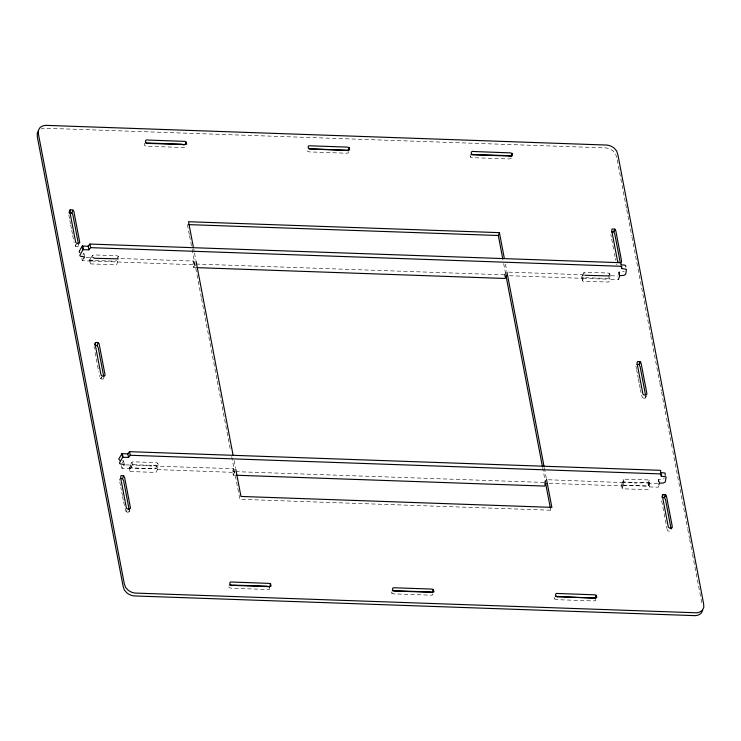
<?xml version="1.0" encoding="UTF-8"?>
<svg xmlns="http://www.w3.org/2000/svg" width="741" height="741" viewBox="0 0 741 741"><rect width="100%" height="100%" fill="white"/><g stroke="black" fill="none" stroke-linecap="round" stroke-linejoin="round"><path stroke-width="0.56" stroke-dasharray="3.71 2.78" d="M622.709 484.595L624.793 485.29L647.106 486.077L648.57 485.614L648.162 483.401L647.301 482.873L637.399 482.419M648.57 485.614C649.838 484.105 650.542 479.566 647.439 479.881L624.107 479.158L621.495 484.512A1.13 0.685 -10.8 0 0 622.07 485.235L647.189 486.05A1.204 0.732 -10.8 0 0 647.949 485.605L648.875 483.327L657.693 483.595M103.879 377.743C103.518 381.059 98.331 378.105 99.442 375.381M78.546 245.521C78.046 247.772 73.878 246.197 74.35 243.965M118.467 257.322L118.208 256.238L116.763 255.738L94.033 254.923C90.698 254.469 90.078 261.962 93.931 261.128L116.161 261.906L117.587 261.332M92.449 255.349L92.616 256.46M130.851 465.098L131.268 467.432L132.593 467.979L155.249 468.794C158.602 469.599 159.621 462.208 155.953 462.616L133.528 461.828C131.342 461.254 129.443 466.172 132.426 464.681L149.265 465.265M131.954 462.245L132.37 464.579L133.38 465.07L147.691 465.635M119.514 478.899L119.477 480.298M610.028 275.022L609.695 273.522L608.278 273.012L585.205 272.197L583.936 272.605L582.815 275.652M583.936 272.605L584.158 274.068M623.431 479.501C622.866 485.068 631.091 481.307 633.592 482.715M618.318 274.818L619.031 272.03L624.209 271.447M508.808 272.142L582.685 274.763L583.371 278.347L582.546 280.487A1.13 0.685 -10.8 0 0 583.121 281.219L608.231 282.034A1.204 0.732 -10.8 0 0 609 281.58L609.917 279.301L618.735 279.57L619.244 277.366M658.203 481.381L658.666 479.64L664.242 478.779M658.647 486.022L658.378 487.189L649.561 486.911L648.634 489.19A1.204 0.732 -10.8 0 1 647.875 489.644L622.755 488.828A1.13 0.685 -10.8 0 1 622.181 488.106L623.014 485.966L622.57 482.15L633.342 482.28M75.332 246.16L76.064 244.261M75.489 246.234L76.23 244.335M86.067 257.284L90.467 257.442L89.633 259.619A1.195 0.722 -10.8 0 0 90.291 260.332L114.938 261.212A1.13 0.685 -10.8 0 0 116.142 260.637L116.318 260.184M90.467 257.442L91.152 261.036L90.319 263.203A1.195 0.722 -10.8 0 0 90.976 263.926L115.633 264.806A1.13 0.685 -10.8 0 0 116.828 264.231L117.699 261.99L117.365 260.174M117.106 259.091L118.208 256.238M100.674 378.79L101.415 376.891M100.841 378.855L101.573 376.956M195.772 267.603L193.67 267.529L192.984 263.935L193.716 261.073L119.616 258.47M193.67 267.529L194.716 264.806L194.031 261.221M125.701 464.903L130.101 465.061L129.267 467.228A1.195 0.722 -10.8 0 0 129.925 467.951L154.582 468.821A1.13 0.685 -10.8 0 0 155.777 468.247L157.713 463.134M130.101 465.061L130.786 468.645L129.953 470.813A1.195 0.722 -10.8 0 0 130.611 471.535L155.267 472.415A1.13 0.685 -10.8 0 0 156.462 471.841L157.333 469.599L156.647 466.015L151.062 465.329M131.268 467.432L132.37 464.579M129.258 510.41C130.36 513.217 123.71 512.577 126.813 509.956M126.239 511.92L126.98 510.012M128.953 511.985L129.684 510.086M235.406 475.213L233.304 475.138L232.618 471.545L233.359 468.683L156.703 466.191M233.304 475.138L234.351 472.415L233.665 468.831M511.327 158.37L508.724 158.954L472.721 157.685L470.461 157.157L471.202 155.249M505.066 277.523L504.556 274.837L505.631 272.03L506.149 274.726M432.688 593.8L432.79 594.847L431.216 595.199L393.693 593.884L391.952 593.411L392.684 591.513M582.685 274.763L581.861 276.902A1.13 0.685 -10.8 0 0 582.435 277.625L607.546 278.44A1.204 0.732 -10.8 0 0 608.315 277.986L608.426 277.801M608.593 276.374L609.695 273.522M544.709 485.142L544.19 482.447L545.274 479.649L545.96 483.234M231.711 456.604L239.862 499.304L550.767 510.225L551.499 508.326M595.514 599.284L595.607 600.618L593.847 600.932L557.315 599.673L554.768 599.043L555.509 597.144M645.782 396.63C646.523 399.242 640.372 398.399 643.373 395.963M645.365 397.991L646.096 396.083M645.504 397.936L646.235 396.037M622.736 484.688L623.839 481.835M648.097 483.271L649.199 480.418M158.194 465.468L152.544 465.811M649.672 482.762L638.668 482.891M83.585 253.246L82.881 255.099M122.469 460.754L123.599 460.911L122.524 462.717M91.152 261.036L82.353 260.721L83.001 259.646M130.786 468.645L121.987 468.34L122.636 467.256M582.834 275.457L583.51 275.115M144.495 143.143L144.671 145.69L146.885 146.227L183.425 147.515L185.352 147.246L185.454 146.431M504.556 274.837L196.133 264.046M544.19 482.447L235.777 471.656M117.699 261.99L194.716 264.806M157.333 469.599L234.351 472.415M610.927 275.735L618.05 275.985M192.984 263.935L195.087 264.009M509.493 275.735L583.371 278.347M548.442 479.76L622.32 482.548M232.618 471.545L234.721 471.619M549.127 483.345L623.014 485.966M642.642 397.871L641.493 395.157M126.081 511.855L123.59 501.852M391.952 593.411L391.581 591.976M470.461 157.157L470.1 155.684M617.021 264.982L616.549 264.074M554.768 599.043L554.444 597.422M583.204 277.699L584.871 278.375L607.611 279.181L609.009 278.829L608.926 277.884M667.02 528.879C666.594 531.316 671.615 532.446 671.189 529.695M616.781 157.555L615.549 153.85L613.178 151.099A10.8 8.049 21.1 0 0 606.008 147.931L44.59 128.202A10.8 8.049 21.1 0 0 41.088 129.054M617.207 159.778L626.553 208.721M626.766 209.86L631.74 235.916M631.953 237.027L650.598 334.663M650.811 335.793L659.647 382.106M659.87 383.227L661.361 391.072M661.583 392.202L665.909 414.849M666.548 418.248L672.383 448.768M672.809 451.019L679.895 488.143M680.108 489.255L687.565 528.296M687.778 529.426L689.51 538.494M689.732 539.624L692.326 553.221M692.539 554.351L702.107 604.434M619.031 272.03L619.717 275.624M658.666 479.64L659.351 483.234M618.93 272.142L619.624 275.735M658.573 479.76L659.258 483.345M610.816 234.526L611.306 237.055M611.696 239.111L614.067 251.523M614.446 253.505L615.011 256.479M615.391 258.452L615.762 260.415M636.547 369.268L635.954 366.017M636.732 370.25L637.297 373.214M637.677 375.196L638.242 378.169M638.446 379.235L639.261 383.486M639.455 384.496L640.224 388.525M640.419 389.553L641.002 392.628M661.657 500.814L666.891 528.222M618.392 277.773L618.735 279.57M609.574 277.505L609.917 279.301M648.875 483.327L649.561 486.911M581.824 277.069L582.509 280.654M621.458 484.679L622.144 488.273M505.427 264.129L506.714 270.873M544.357 468.053L546.506 479.288M503.676 263.611L505.612 273.725M542.616 467.534L545.404 482.141M550.341 507.983L550.767 510.225M348.298 151.822L348.409 152.868L346.825 153.23L309.312 151.914L307.459 151.312L307.043 149.108M269.798 588.169L269.65 589.252L267.603 589.493L231.6 588.224L229.154 587.733L228.747 586.4M193.66 248.707L194.299 252.079M194.522 253.209L195.809 259.952M234.091 460.494L235.601 468.358M187.408 224.579L189.335 234.693M189.557 235.823L191.91 248.189M192.132 249.309L201.357 297.66M201.571 298.78L217.085 380.022M217.298 381.152L230.636 450.991M193.716 261.073L194.401 264.657M233.359 468.683L234.045 472.276M89.615 259.813L90.3 263.407M129.249 467.423L129.934 471.017M83.955 253.302L84.474 255.997M123.599 460.911L124.284 464.505M81.834 258.035L82.353 260.721M121.478 465.644L121.987 468.34M68.82 215.01L69.663 219.41M69.876 220.549L70.525 223.949M70.728 224.986L71.525 229.164M71.72 230.219L72.525 234.425M72.701 235.36L74.063 242.474M94.431 349.131L94.024 346.436M95.08 352.531L98.831 372.186M119.829 482.196L120.477 485.587M120.839 487.448L121.367 490.246M121.774 492.348L122.376 495.507M122.571 496.544L123.367 500.721"/><path stroke-width="1.11" d="M620.912 264.88L621.051 263.027A1.25 0.76 -10.8 0 0 620.374 262.703L89.92 244.058L88.216 246.216L82.325 246.105L79.194 251.218L79.722 252.653M619.244 277.366L619.717 275.624L623.903 275.383L625.719 274.161L626.46 269.289L621.625 268.529L621.736 266.621A1.25 0.76 -10.8 0 0 621.06 266.288L90.606 247.651L88.901 249.81L83.011 249.689L79.778 255.413L80.408 256.247L84.641 256.886L83.566 258.692M660.583 472.23L660.694 470.646A1.25 0.76 -10.8 0 0 660.009 470.313L129.564 451.677L127.86 453.835L121.959 453.714L118.736 459.096L119.783 460.383M658.888 484.975L659.351 483.234L663.547 482.993L665.353 481.78L666.103 476.908L661.259 476.139L661.38 474.231A1.25 0.76 -10.8 0 0 660.694 473.907L130.249 455.261L128.545 457.419L122.645 457.308L119.421 463.023L120.051 463.857L124.284 464.505L123.766 465.385M625.774 266.825C626.515 264.444 622.505 265.093 621.366 264.954M665.214 475.426L665.112 473.045L660.574 472.554L661.259 476.139M702.7 610.325L701.357 612.946A10.8 8.049 21.1 0 1 695.308 615.651L133.889 595.921A10.8 8.049 21.1 0 1 126.72 592.754L124.349 590.003L123.117 586.298L37.374 137.196L37.198 133.528L38.541 130.907M69.358 211.898C69.33 208.258 74.721 209.712 74.109 212.778L79.482 240.955C81.315 244.549 75.073 244.373 75.452 241.112L69.923 212.158L70.099 209.999M69.135 212.806L70.238 209.953M78.481 244.345L72.877 214.973L71.849 212.926L72.951 210.064M94.663 344.528C94.755 341.017 99.859 342.222 99.396 345.232L104.777 373.408C106.778 377.049 100.415 377.132 100.776 373.742L95.246 344.787L95.533 342.564M103.796 376.919L98.192 347.548L97.145 345.528L98.247 342.675M186.232 141.957L186.667 144.171L185.037 144.652L148.533 143.411C144.699 144.495 144.189 138.363 148.478 140.086L183.018 141.309C188.066 140.355 185.741 146.635 181.916 144.162L145.569 142.948M129.082 509.326L123.59 480.613L122.552 478.593L123.654 475.741L121.033 475.629L120.653 477.843L126.174 506.807C125.822 510.197 132.185 510.114 130.184 506.473L124.692 477.76L123.654 475.741M348.103 150.794L349.02 147.57L347.223 147.107L309.868 145.792C306.978 145.106 308.071 149.691 310.414 149.061L347.918 150.377L349.576 149.904L349.02 147.57M348.048 150.543L349.178 147.783M269.594 587.104L270.539 583.843L268.798 583.371L232.276 582.046C227.774 580.879 230.09 586.955 233.498 585.399L269.224 586.631L271.039 586.187L270.539 583.843M511.012 156.721L511.994 153.387L510.438 152.878L474.064 151.535C469.924 150.015 470.637 155.99 474.323 154.86L510.864 156.092L512.402 155.721L511.994 153.387M502.824 259.109L498.313 235.499L499.415 232.646L188.51 221.726L193.447 247.587M506.316 275.624L505.242 278.421L500.86 278.32L196.819 267.64M433.402 589.549L433.957 591.874L432.318 592.346L394.796 591.031C392.443 591.661 391.368 587.067 394.258 587.77L431.605 589.076C434.8 588.595 432.855 593.643 430.502 591.929L392.295 590.707M432.429 592.522L433.531 589.669M611.538 231.859C614.687 233.48 614.817 226.255 615.919 231.34L621.449 260.295C622.94 263.944 616.586 263.055 617.299 259.85L611.742 230.59L612.047 229.015L614.761 229.08M620.069 261.656L614.826 234.193L613.817 231.998L614.919 229.145M545.96 483.234L544.876 486.04L540.495 485.939L236.462 475.25M636.917 364.479C640.039 366.063 640.159 358.913 641.243 363.97L646.773 392.925C648.199 396.639 641.762 395.574 642.586 392.304L637.056 363.164L637.39 361.617L640.104 361.701M645.439 394.573L640.141 366.823L639.159 364.628L640.261 361.775M595.338 598.376L596.329 595.31L594.625 594.819L558.066 593.495C553.703 592.263 555.685 598.283 559.085 596.838L594.949 598.08L596.82 597.644L596.329 595.31M595.319 598.293L596.44 595.523M662.065 496.59C661.926 493.284 666.974 494.173 666.65 497.035L672.18 525.99C673.625 529.732 667.159 528.629 667.993 525.369L662.519 496.655L662.797 494.682M661.982 497.535L664.307 497.609L665.511 494.766M671.077 528.842L665.548 499.888L664.566 497.693L665.668 494.84M610.112 275.976L584.797 275.272M118.356 258.878L94.524 258.257L92.81 257.451M229.293 585.001L266.677 586.14L269.539 586.826M470.878 154.443L508.307 155.629L510.892 156.24M555.509 596.385L595.236 598.163M308.765 148.645L347.918 150.423M69.237 212.806L71.849 212.926M188.566 224.616L498.313 235.499M95.154 345.445L97.145 345.528M149.608 465.709L151.535 465.774M634.546 482.743L636.612 482.817M120.561 478.51L122.552 478.593M621.282 266.732L621.625 268.529M499.415 232.646L504.352 258.507M506.927 272.003L544.144 466.923M546.506 479.288L551.869 507.372L240.964 496.451L235.814 469.488M505.825 274.855L542.403 466.404M545.617 483.262L550.341 507.983M196.022 261.073L233.026 454.881M89.92 244.058L90.606 247.651M129.564 451.677L130.249 455.261M88.216 246.216L88.901 249.81M127.86 453.835L128.545 457.419M82.659 245.919L83.344 249.504M122.302 453.529L122.987 457.123M82.325 246.105L83.011 249.689M121.959 453.714L122.645 457.308M38.3 130.675L38.476 134.343L124.219 583.445L125.451 587.15L127.823 589.901A10.8 8.049 21.1 0 0 134.992 593.069L696.41 612.798A10.8 8.049 21.1 0 0 702.459 610.093L703.802 607.472L703.626 603.804L617.883 154.702L616.651 150.997L614.28 148.246A10.8 8.049 21.1 0 0 607.111 145.079L45.692 125.349A10.8 8.049 21.1 0 0 39.643 128.054L38.3 130.675"/></g></svg>
